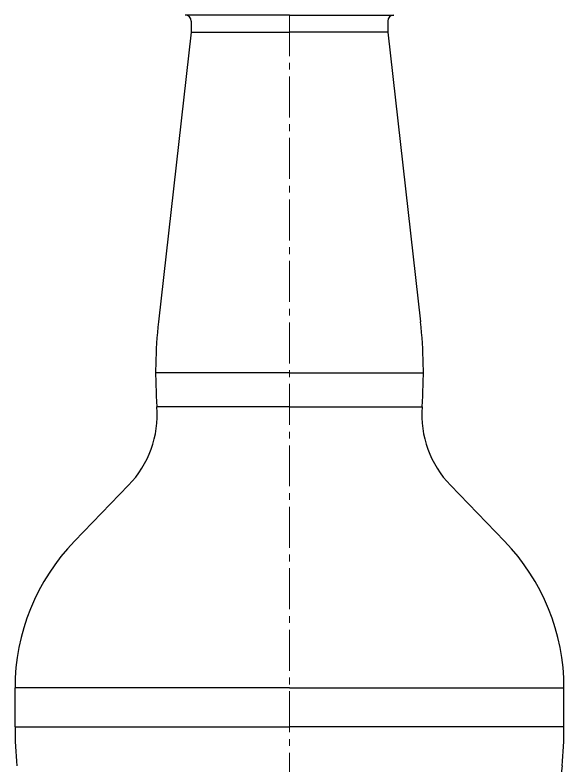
# Model space of a CAD drawing. Extents: x -235 to 974, y -300 to 522.
# Drawn here: x 553.9 to 624.3, y 133.2 to 229.4 of the extents above; entities that cross this region are included whole.
import ezdxf

# ---------------------------------------------------------------- set-up
doc = ezdxf.new("R2010")
doc.units = 0
doc.header["$LTSCALE"] = 7
doc.header["$MEASUREMENT"] = 0
doc.linetypes.add('CENTER2', pattern=[1.125, 0.75, -0.125, 0.125, -0.125])
doc.layers.add('1', color=1, linetype='CENTER2', lineweight=15)
doc.layers.add('3', color=3, linetype='CONTINUOUS', lineweight=30)

msp = doc.modelspace()

# ---------------------------------------------------------------- linework, layer by layer
at = {"layer": '1'}
msp.add_line((589.0917, 229.3695), (589.0917, 6.1695), dxfattribs=at)
at = {"layer": '3'}
for p, q in [((589.0917, 229.3695), (575.6917, 229.3695)), ((589.0917, 229.3695), (602.4917, 229.3695)), ((576.4917, 228.5695), (576.4917, 227.1695)), ((601.6917, 228.5695), (601.6917, 227.1695)), ((576.4917, 227.1695), (572.2942, 190.0602)), ((576.4917, 227.1695), (589.0917, 227.1695)), ((601.6917, 227.1695), (589.0917, 227.1695)), ((601.6917, 227.1695), (605.8892, 190.0602)), ((589.0917, 183.5395), (571.9267, 183.5395)), ((589.0917, 183.5395), (606.2567, 183.5395)), ((589.0917, 179.1695), (572.0917, 179.1695)), ((589.0917, 179.1695), (572.0917, 179.1695)), ((589.0917, 179.1695), (606.0917, 179.1695)), ((589.0917, 179.1695), (606.0917, 179.1695)), ((568.4639, 169.1423), (561.5032, 161.96)), ((609.7195, 169.1423), (616.6802, 161.96)), ((589.0917, 143.1695), (553.8917, 143.1695)), ((553.8917, 138.1695), (553.8917, 143.1695)), ((589.0917, 143.1695), (624.2917, 143.1695)), ((624.2917, 138.1695), (624.2917, 143.1695)), ((553.8917, 138.1695), (589.0917, 138.1695)), ((624.2917, 138.1695), (589.0917, 138.1695))]:
    msp.add_line(p, q, dxfattribs=at)
for centre, radius, start, end in [((575.6917, 228.5695), 0.8, 0, 90), ((602.4917, 228.5695), 0.8, 90, 180), ((629.9267, 183.5413), 58, 173.546612, 184.322835), ((548.2567, 183.5413), 58, 355.677165, 6.453388), ((559.1287, 178.1896), 13, 315.897348, 4.32284), ((619.0547, 178.1896), 13, 175.67716, 224.102652), ((580.8917, 143.1695), 27, 135.897348, 180), ((597.2917, 143.1695), 27, 0, 44.102652), ((604.0167, 138.1695), 50.125, 180, 185.72481), ((574.1667, 138.1695), 50.125, 354.27519, 0), ((673.9167, 128.1695), 50.125, 174.27519, 180)]:
    msp.add_arc(centre, radius, start, end, dxfattribs=at)

doc.saveas('drawing.dxf')
